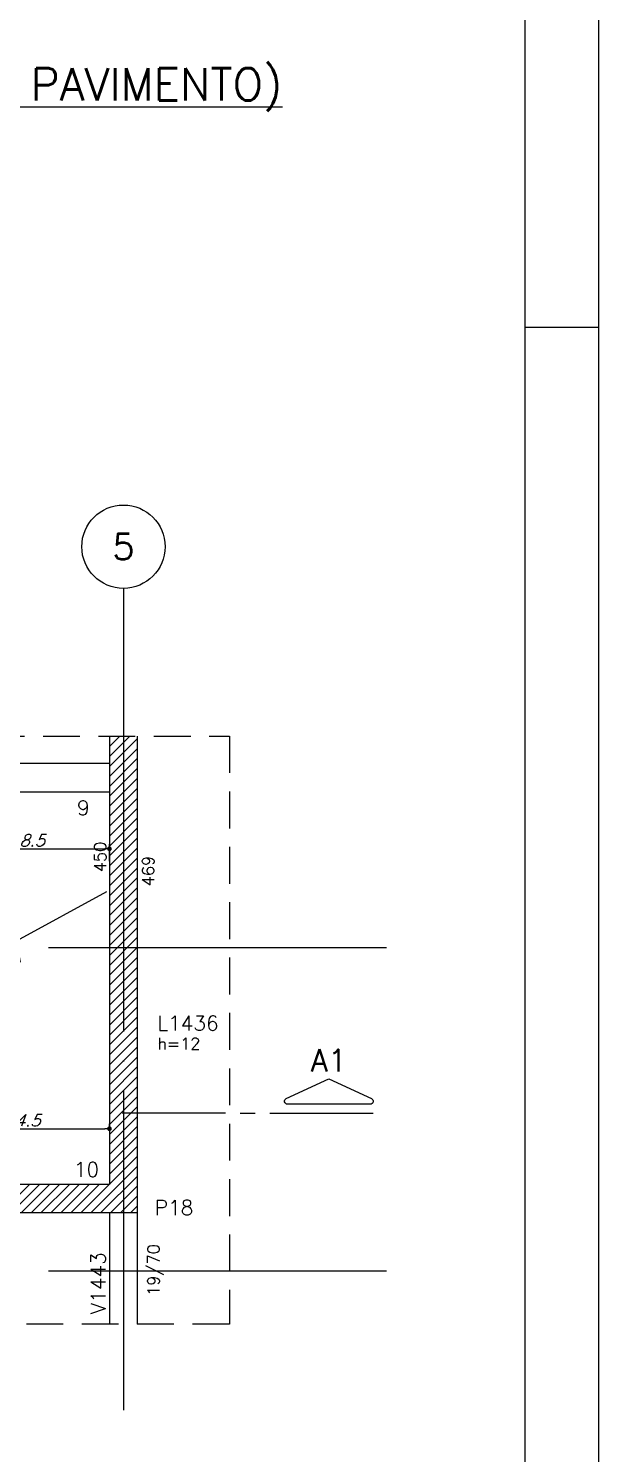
# Model space of a CAD drawing. Header units: millimetres. Extents: x -832 to 3668, y -1574 to 5296.
# Drawn here: x 3282 to 3668, y 833 to 1798 of the extents above; entities that cross this region are included whole.
import ezdxf
from ezdxf.enums import TextEntityAlignment as Align

# ---------------------------------------------------------------- set-up
doc = ezdxf.new("R2010")
doc.units = ezdxf.units.MM
doc.header["$LTSCALE"] = 50
doc.linetypes.add('DASHED', pattern=[0.75, 0.5, -0.25])
doc.linetypes.add('EIXO', pattern=[6.8, 6, -0.4, 0, -0.4])
for name, color, linetype in [('242', 12, 'Continuous'), ('F-AUX', 2, 'Continuous'), ('F-AUX-RED', 1, 'Continuous'), ('F-CORTE-INDICAÇÃO', 4, 'Continuous'), ('F-COTAS', 106, 'Continuous'), ('F-EIXO', 12, 'EIXO'), ('F-ESC NUM', 2, 'Continuous'), ('F-LAJES-DIM', 2, 'Continuous'), ('F-LAJES-NOME', 4, 'Continuous'), ('F-MARGEM', 1, 'Continuous'), ('F-PILARES-DIM', 172, 'Continuous'), ('F-PILARES-HACH', 174, 'Continuous'), ('F-PILARES-NOME', 170, 'Continuous'), ('F-PILARES-S', 170, 'Continuous'), ('F-TEXTO', 6, 'Continuous'), ('F-VIGAS', 3, 'Continuous'), ('F-VIGAS-DIM', 2, 'Continuous'), ('F-VIGAS-NOME', 4, 'Continuous')]:
    doc.layers.add(name, color=color, linetype=linetype)
doc.styles.add('5385-ARQ-PB-BAS-PLA-TER-TORRE-A-106-TXT$0$R60-75', font='romans.shx', dxfattribs={"height": 0.1125})
doc.styles.add('CP-TEXT-INCL', font='romans.shx', dxfattribs={"oblique": 20})
doc.styles.add('MCP', font='romans.shx')
doc.styles.add('ROMANS', font='romans.shx')
doc.dimstyles.new('CP-COTAS-50', dxfattribs={"dimscale": 0.64, "dimtxt": 12.5, "dimasz": 5, "dimexe": 5, "dimexo": 5, "dimgap": 2.5, "dimtad": 1, "dimdec": 1, "dimdsep": 46, "dimtxsty": 'CP-TEXT-INCL', "dimblk1": 'DOT', "dimblk2": 'DOT', "dimsah": 1, "dimcen": 9, "dimclrd": 256, "dimclre": 256, "dimclrt": 256, "dimadec": 0, "dimazin": 0, "dimtfac": 1, "dimtdec": 1, "dimtmove": 2, "dimatfit": 3, "dimldrblk": 'DOT', "dimfxl": 5, "dimtolj": 1, "dimarcsym": 0})
pattern_1 = [(0, (0, 0), (0, 6.985), [5.08, -1.905]), (90, (0, 0), (-6.985, 4e-16), [5.08, -1.905])]

# ---------------------------------------------------------------- blocks, each defined once
blk = doc.blocks.new('A0-1L_900')
at = {"layer": 'F-MARGEM', "color": 2}
blk.add_line((63.4, 1), (63.4, 0), dxfattribs=at)
blk.add_lwpolyline([(0, 0), (0, 90), (137.4, 90), (137.4, 0)], close=True, dxfattribs=at)
at = {"layer": 'F-MARGEM', "color": 7}
blk.add_lwpolyline([(2.5, 89), (136.4, 89), (136.4, 1), (2.5, 1)], close=True, dxfattribs=at)
blk = doc.blocks.new('*U7')
at = {"layer": 'F-EIXO'}
blk.add_line((0, 0), (909.22, 0), dxfattribs=at)
at = {"layer": 'F-EIXO', "color": 2, "linetype": 'Continuous'}
blk.add_circle((-28.21, 0), 28.21, dxfattribs=at)
at = {"layer": 'F-TEXTO', "style": 'ROMANS'}
blk.add_attdef('EIXO', text='', height=17.5, dxfattribs=at).set_placement((-28.21, 0), align=Align.MIDDLE_CENTER)
blk = doc.blocks.new('*U8')
at = {"layer": 'F-EIXO'}
blk.add_line((0, 0), (0, -556.59), dxfattribs=at)
at = {"layer": 'F-EIXO', "color": 2, "linetype": 'Continuous'}
blk.add_circle((0, 28.21), 28.21, dxfattribs=at)
at = {"layer": 'F-TEXTO', "style": 'ROMANS'}
blk.add_attdef('EIXO', text='', height=17.5, rotation=360, dxfattribs=at).set_placement((0, 28.21), align=Align.MIDDLE_CENTER)
blk = doc.blocks.new('*U9')
at = {"layer": 'F-CORTE-INDICAÇÃO'}
for p, q in [((-100, 0), (-170, 0)), ((-80, 0), (-90, 0)), ((-70, 0), (0, 0))]:
    blk.add_line(p, q, dxfattribs=at)
blk.add_lwpolyline([(-112, 6, 0.802585), (-111.15, 9.81), (-140, 23.26), (-168.85, 9.81, 0.802585), (-168, 6)], format="xyb", close=True, dxfattribs=at)
at = {"layer": 'F-CORTE-INDICAÇÃO', "style": 'ROMANS'}
blk.add_attdef('CORTE', text='', height=15, dxfattribs=at).set_placement((-140, 35.76), align=Align.MIDDLE_CENTER)
at = {"layer": 'F-CORTE-INDICAÇÃO', "color": 2, "style": 'ROMANS'}
blk.add_attdef('FOLHA', text='', height=12, dxfattribs=at).set_placement((-140, -10), align=Align.MIDDLE_CENTER)
blk = doc.blocks.new('_DOT')
at = {"color": 0, "linetype": 'ByBlock'}
blk.add_line((-0.5, 0), (-1, 0), dxfattribs=at)
at = {"color": 0, "linetype": 'ByBlock', "const_width": 0.5}
blk.add_lwpolyline([(-0.25, 0, 1), (0.25, 0, 1)], format="xyb", close=True, dxfattribs=at)
blk = doc.blocks.new('*D330')
at = {"layer": 'DEFPOINTS', "color": 0, "transparency": 16777216}
for p in [(3336.46, 1052.7), (3211.96, 1044.15), (3336.46, 1049.23)]:
    blk.add_point(p, dxfattribs=at)
at = {"layer": 'F-COTAS', "lineweight": -2, "transparency": 16777216}
for p, q in [((3211.96, 1047.35), (3211.96, 1055.9)), ((3215.16, 1052.7), (3333.26, 1052.7)), ((3336.46, 1052.43), (3336.46, 1055.9))]:
    blk.add_line(p, q, dxfattribs=at)
at = {"layer": 'F-COTAS', "lineweight": -2, "transparency": 16777216, "xscale": 3.2, "yscale": 3.2, "zscale": 3.2, "rotation": 180}
blk.add_blockref('_DOT', (3211.96, 1052.7), dxfattribs=at)
at = {"layer": 'F-COTAS', "lineweight": -2, "transparency": 16777216, "xscale": 3.2, "yscale": 3.2, "zscale": 3.2}
blk.add_blockref('_DOT', (3336.46, 1052.7), dxfattribs=at)
at = {"layer": 'F-COTAS', "transparency": 16777216, "insert": (3274.21, 1058.3), "char_height": 8, "attachment_point": 5, "style": 'CP-TEXT-INCL'}
blk.add_mtext('\\A1;124.5', dxfattribs=at)
blk = doc.blocks.new('*D337')
at = {"layer": 'DEFPOINTS', "color": 0, "transparency": 16777216}
for p in [(3217.96, 1235.82), (3336.46, 1242.23), (3336.46, 1230.66)]:
    blk.add_point(p, dxfattribs=at)
at = {"layer": 'F-COTAS', "lineweight": -2, "transparency": 16777216}
for p, q in [((3217.96, 1239.02), (3217.96, 1245.43)), ((3336.46, 1233.86), (3336.46, 1245.43)), ((3221.16, 1242.23), (3333.26, 1242.23))]:
    blk.add_line(p, q, dxfattribs=at)
at = {"layer": 'F-COTAS', "lineweight": -2, "transparency": 16777216, "xscale": 3.2, "yscale": 3.2, "zscale": 3.2, "rotation": 180}
blk.add_blockref('_DOT', (3217.96, 1242.23), dxfattribs=at)
at = {"layer": 'F-COTAS', "lineweight": -2, "transparency": 16777216, "xscale": 3.2, "yscale": 3.2, "zscale": 3.2}
blk.add_blockref('_DOT', (3336.46, 1242.23), dxfattribs=at)
at = {"layer": 'F-COTAS', "transparency": 16777216, "insert": (3277.21, 1247.83), "char_height": 8, "attachment_point": 5, "style": 'CP-TEXT-INCL'}
blk.add_mtext('\\A1;118.5', dxfattribs=at)

msp = doc.modelspace()

# ---------------------------------------------------------------- hatches: boundary and pattern name
h = msp.add_hatch()
h.set_pattern_fill('ANGLE', color=256)
h.set_pattern_definition(pattern_1)
h.paths.add_polyline_path([(2681.46, 1733.39), (3583.55, 1733.39), (3583.55, 1783.39), (2681.46, 1783.39)], flags=9)
h = msp.add_hatch()
h.set_pattern_fill('ANGLE', color=256)
h.set_pattern_definition(pattern_1)
h.paths.add_polyline_path([(3336.21, 1225.54), (3336.21, 1250.11), (3324.21, 1250.11), (3324.21, 1225.54)], flags=9)
h = msp.add_hatch()
h.set_pattern_fill('ANGLE', color=256)
h.set_pattern_definition(pattern_1)
h.paths.add_polyline_path([(3368.71, 1216.04), (3368.71, 1240.23), (3356.71, 1240.23), (3356.71, 1216.04)], flags=9)
h = msp.add_hatch()
h.set_pattern_fill('ANGLE', color=256)
h.set_pattern_definition(pattern_1)
h.paths.add_polyline_path([(3368.3, 1116.61), (3416.15, 1116.61), (3416.15, 1131.61), (3368.3, 1131.61)], flags=9)
h = msp.add_hatch()
h.set_pattern_fill('ANGLE', color=256)
h.set_pattern_definition(pattern_1)
h.paths.add_polyline_path([(3368.41, 1104.26), (3402.13, 1104.26), (3402.13, 1116.26), (3368.41, 1116.26)], flags=9)
h = msp.add_hatch()
h.set_pattern_fill('ANGLE', color=256)
h.set_pattern_definition(pattern_1)
h.paths.add_polyline_path([(3309.94, 1017.52), (3329.71, 1017.52), (3329.71, 1032.52), (3309.94, 1032.52)], flags=9)
h = msp.add_hatch()
h.set_pattern_fill('ANGLE', color=256)
h.set_pattern_definition(pattern_1)
h.paths.add_polyline_path([(3366.56, 991.75), (3397.27, 991.75), (3397.27, 1006.75), (3366.56, 1006.75)], flags=9)
h = msp.add_hatch()
h.set_pattern_fill('ANGLE', color=256)
h.set_pattern_definition(pattern_1)
h.paths.add_polyline_path([(3336.4, 925.02), (3336.4, 974.79), (3321.4, 974.79), (3321.4, 925.02)], flags=9)
h = msp.add_hatch()
h.set_pattern_fill('ANGLE', color=256)
h.set_pattern_definition(pattern_1)
h.paths.add_polyline_path([(3376.01, 938.73), (3376.01, 980.26), (3357.73, 980.26), (3357.73, 938.73)], flags=9)
at = {"layer": 'F-PILARES-HACH', "linetype": 'Continuous'}
h = msp.add_hatch(dxfattribs=at)
h.set_pattern_fill('ANSI31', color=256, scale=1.5, style=0)
h.set_pattern_definition([(45, (2740.456, 971.398), (-3.367596, 3.367596), [])])
h.paths.add_polyline_path([(3355.46, 1318.57), (3336.46, 1318.57), (3336.46, 1014.9), (3116.46, 1014.9), (3116.46, 995.9), (3355.46, 995.9)])

# ---------------------------------------------------------------- linework, layer by layer
at = {"layer": '242', "linetype": 'Continuous'}
msp.add_line((3345.96, 1005.4), (3345.96, 1005.4), dxfattribs=at)
at = {"layer": 'F-AUX', "color": 1}
msp.add_lwpolyline([(3334.4, 1213.12), (3273.37, 1179.75), (3276, 1165.37), (3262.11, 1189.08), (3264.74, 1174.7), (3204.72, 1139.55)], dxfattribs=at)
at = {"layer": 'F-AUX-RED', "color": 1, "linetype": 'DASHED'}
msp.add_lwpolyline([(2691.49, 1318.57), (3417.68, 1318.57), (3417.68, 920.29), (2691.49, 920.29)], close=True, dxfattribs=at)
at = {"layer": 'F-PILARES-S', "linetype": 'Continuous'}
for points in [[(3336.46, 1318.57), (3336.46, 1014.9), (3116.46, 1014.9), (3116.46, 995.9), (3355.46, 995.9)], [(3355.46, 995.9), (3355.46, 1318.57)]]:
    msp.add_lwpolyline(points, dxfattribs=at)
at = {"layer": 'F-VIGAS'}
for points in [[(3336.46, 1299.9), (3195.46, 1299.9)], [(3185.96, 1280.9), (3336.46, 1280.9)], [(3336.46, 995.9), (3336.46, 920.29)], [(3355.46, 920.29), (3355.46, 995.9)]]:
    msp.add_lwpolyline(points, dxfattribs=at)

# ---------------------------------------------------------------- block references
at = {"layer": 'F-CORTE-INDICAÇÃO', "linetype": 'Continuous'}
ref = msp.add_blockref('*U9', (3345.07, 1063.28), dxfattribs=dict(at, xscale=-1))
ref.add_attrib('CORTE', 'A1', dxfattribs={"height": 15, "style": 'ROMANS'}).set_placement((3485.07, 1099.04), align=Align.MIDDLE_CENTER)
at = {"layer": 'F-EIXO', "linetype": 'Continuous'}
for name, p, values in [('*U8', (3345.96, 1418.6), {'EIXO': '5'}), ('*U7', (2614.89, 1175.4), {'EIXO': 'TE'}), ('*U7', (2614.89, 956.4), {'EIXO': 'C'})]:
    msp.add_blockref(name, p, dxfattribs=at).add_auto_attribs(values)
at = {"layer": 'F-MARGEM', "xscale": 50, "yscale": 50, "zscale": 50, "rotation": 90}
msp.add_blockref('A0-1L_900', (3667.68, -1574.47), dxfattribs=at)

# ---------------------------------------------------------------- texts
at = {"layer": 'F-ESC NUM', "style": '5385-ARQ-PB-BAS-PLA-TER-TORRE-A-106-TXT$0$R60-75'}
for s, p in [('9', (3314.53, 1264.91)), ('10', (3312.33, 1020.02))]:
    msp.add_text(s, height=10, dxfattribs=at).set_placement(p)
at = {"layer": 'F-LAJES-DIM', "linetype": 'Continuous', "style": 'MCP'}
msp.add_text('h=12', height=8, dxfattribs=at).set_placement((3368.89, 1106.26))
at = {"layer": 'F-LAJES-NOME', "linetype": 'Continuous', "style": 'MCP'}
msp.add_text('L1436', height=10, dxfattribs=at).set_placement((3368.89, 1119.11))
at = {"layer": 'F-PILARES-DIM', "linetype": 'Continuous', "style": 'MCP'}
for s, p in [('450', (3334.21, 1226.4)), ('469', (3366.71, 1216.9))]:
    msp.add_text(s, height=8, rotation=90, dxfattribs=at).set_placement(p)
at = {"layer": 'F-PILARES-NOME', "linetype": 'Continuous', "style": 'MCP'}
msp.add_text('P18', height=10, dxfattribs=at).set_placement((3367.15, 994.25))
at = {"layer": 'F-TEXTO', "style": 'ROMANS'}
msp.add_text('%%UFORMA DO PAVIMENTO TIPO (7º AO 20º PAVIMENTO)', height=21.875, dxfattribs=at).set_placement((2693.08, 1749.01))
at = {"layer": 'F-VIGAS-DIM', "linetype": 'Continuous', "style": 'MCP'}
msp.add_text('19/70', height=8, rotation=90, dxfattribs=at).set_placement((3370.3, 939.5))
at = {"layer": 'F-VIGAS-NOME', "linetype": 'Continuous', "style": 'MCP'}
msp.add_text('V1443', height=10, rotation=90, dxfattribs=at).set_placement((3333.9, 927.05))

# ---------------------------------------------------------------- dimensions: what is measured, and where the dimension line sits
at = {"layer": 'F-COTAS'}
for base, p1, p2, picture, middle in [((3336.46, 1242.23), (3217.96, 1235.82), (3336.46, 1230.66), '*D337', (3277.21, 1247.83)), ((3336.46, 1052.7), (3211.96, 1044.15), (3336.46, 1049.23), '*D330', (3274.21, 1058.3))]:
    dim = msp.add_linear_dim(base=base, p1=p1, p2=p2, dimstyle='CP-COTAS-50', override={"dimfxl": 2.5}, dxfattribs=at)
    dim.commit()
    dim.dimension.update_dxf_attribs({"geometry": picture, "text_midpoint": middle})

doc.saveas('drawing.dxf')
